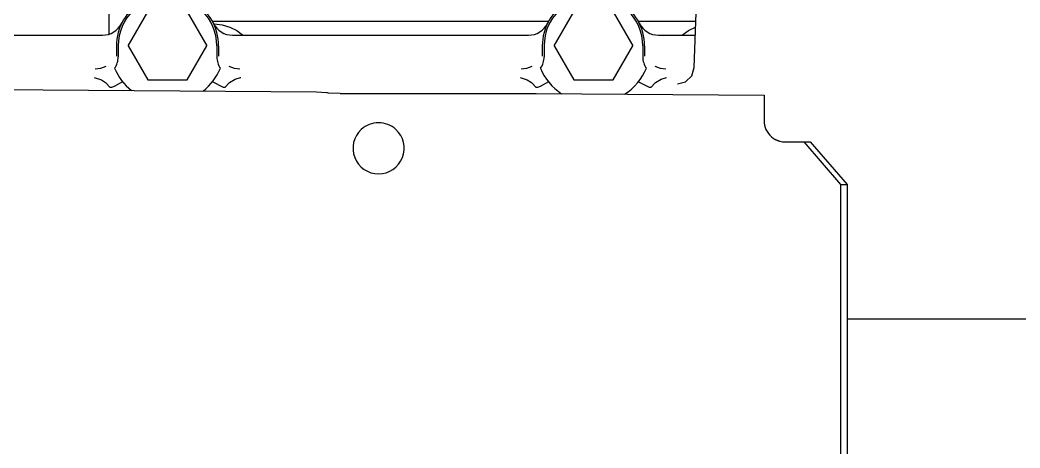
# Model space of a CAD drawing. Extents: x 1551 to 113148, y -1700 to 77018.
# Drawn here: x 18771.1 to 19005.9, y 14579.1 to 14679.5 of the extents above; entities that cross this region are included whole.
import ezdxf

# ---------------------------------------------------------------- set-up
doc = ezdxf.new("R2010")
doc.units = 0
doc.header["$LTSCALE"] = 500
doc.header["$MEASUREMENT"] = 0
doc.linetypes.add('SNT-025', pattern=[0.74, 0.4, -0.17, 0, -0.17])
doc.layers.get('0').update_dxf_attribs({"linetype": 'CONTINUOUS'})
doc.layers.add('GENERATORSETT', color=7, linetype='CONTINUOUS')

# ---------------------------------------------------------------- blocks, each defined once
blk = doc.blocks.new('GENERATOR-BORDE')
for p, q in [((-1994.39, 327.3), (-1994.39, 290.33)), ((-1856.93, 282.47), (-1856.43, 297.43)), ((-1989.85, 287.52), (-1985.23, 295.52)), ((-1975.99, 295.52), (-1971.37, 287.52)), ((-1889.85, 287.52), (-1885.23, 295.52)), ((-1875.99, 295.52), (-1871.37, 287.52)), ((-1970.11, 293.27), (-1891.1, 293.27)), ((-1870.11, 293.27), (-1856.57, 293.27)), ((-2065.35, 290.02), (-1995.86, 290.02)), ((-1965.35, 290.02), (-1895.86, 290.02)), ((-1865.35, 290.02), (-1856.67, 290.02)), ((-1992.61, 287.52), (-1992.61, 285.1)), ((-1992.19, 287.52), (-1992.19, 284.93)), ((-1989.85, 287.52), (-1985.23, 279.52)), ((-1975.99, 279.52), (-1971.37, 287.52)), ((-1969.03, 287.52), (-1969.03, 284.93)), ((-1968.61, 287.52), (-1968.61, 285.1)), ((-1892.61, 287.52), (-1892.61, 285.1)), ((-1892.19, 287.52), (-1892.19, 284.93)), ((-1889.85, 287.52), (-1885.23, 279.52)), ((-1875.99, 279.52), (-1871.37, 287.52)), ((-1869.03, 287.52), (-1869.03, 284.93)), ((-1868.61, 287.52), (-1868.61, 285.1)), ((-1857.52, 280.52), (-1856.93, 282.47)), ((-1985.23, 279.52), (-1975.99, 279.52)), ((-1885.23, 279.52), (-1875.99, 279.52)), ((-1858.98, 279.1), (-1857.52, 280.52)), ((-2114.19, 277.94), (-1945.65, 276.71)), ((-1860.85, 278.61), (-1858.98, 279.1)), ((-1943.06, 276.56), (-1943.06, 276.5)), ((-1940.06, 276.34), (-1894.49, 276.34)), ((-1894.08, 276.34), (-1840.56, 275.95)), ((-1840.56, 275.95), (-1840.56, 275.9)), ((-1840.56, 275.9), (-1840.56, 270)), ((-1835.56, 265), (-1834.4, 265)), ((-1834.4, 265), (-1831.23, 265)), ((-1831.23, 265), (-1822.57, 255)), ((-1831.23, 265), (-1829.73, 265)), ((-1829.73, 265), (-1821.07, 255)), ((-1822.57, 255), (-1822.57, -255)), ((-1822.57, 255), (-1821.07, 255)), ((-1821.07, 255), (-1821.07, -255)), ((-1821.07, 223.52), (-1802.42, 223.52)), ((-1802.42, 223.52), (-1776.46, 223.52))]:
    blk.add_line(p, q)
for points in [[(-1969.68, 292.71), (-1967.77, 292.43), (-1965.97, 291.89), (-1964.37, 291.09), (-1963.04, 290.08)], [(-1859.68, 290.08), (-1858.29, 291.12), (-1856.63, 291.93)], [(-1995.11, 282.69), (-1996.31, 282.19), (-1997.61, 282.02)], [(-1963.61, 282.02), (-1964.9, 282.19), (-1966.11, 282.69)], [(-1895.11, 282.69), (-1896.31, 282.19), (-1897.61, 282.02)], [(-1863.61, 282.02), (-1864.9, 282.19), (-1866.11, 282.69)], [(-1997.8, 280.11), (-1996.13, 279.52), (-1995.15, 278.91), (-1994.06, 277.79)], [(-1967.15, 277.79), (-1966.07, 278.91), (-1964.69, 279.69), (-1963.47, 280.07), (-1963.42, 280.11)], [(-1897.8, 280.11), (-1896.13, 279.52), (-1895.15, 278.91), (-1894.06, 277.79)], [(-1867.15, 277.79), (-1866.07, 278.91), (-1864.69, 279.69), (-1863.46, 280.07), (-1863.42, 280.11)], [(-1991.15, 279.09), (-1993.11, 277.99), (-1993.74, 277.77), (-1994.06, 277.79)], [(-1967.15, 277.79), (-1967.47, 277.77), (-1970.07, 279.09)], [(-1891.15, 279.09), (-1893.11, 277.99), (-1893.74, 277.77), (-1894.06, 277.79)], [(-1867.15, 277.79), (-1867.47, 277.77), (-1870.07, 279.09)], [(-1945.65, 276.71), (-1943.25, 276.61), (-1943.06, 276.56)], [(-1940.06, 276.34), (-1942.84, 276.44), (-1943.06, 276.5)], [(-1894.49, 276.34), (-1894.08, 276.34)]]:
    blk.add_lwpolyline(points)
for centre, radius, start, end in [((-1980.61, 287.52), 12, 359.9996, 180.0004), ((-1980.61, 287.52), 11.58, 0.0085, 179.9915), ((-1880.61, 287.52), 12, 359.9996, 180.0004), ((-1880.61, 287.52), 11.58, 0.0085, 179.9915), ((-1995.86, 295.02), 5, 270.0024, 333.8194), ((-1995.86, 295.02), 5, 270, 333.821), ((-1980.61, 287.52), 12, 150.9029, 153.821), ((-1965.35, 295.02), 5, 206.1806, 269.9976), ((-1965.35, 295.02), 5, 206.1786, 270.0003), ((-1895.86, 295.02), 5, 270.0024, 333.8194), ((-1895.86, 295.02), 5, 270, 333.821), ((-1880.61, 287.52), 12, 150.9029, 153.821), ((-1865.35, 295.02), 5, 206.1806, 269.9976), ((-1865.35, 295.02), 5, 206.1786, 270.0003), ((-1996.79, 284.92), 4.6, 324.6457, 0.0472), ((-1964.43, 284.92), 4.6, 179.9586, 215.3538), ((-1896.79, 284.92), 4.6, 324.6457, 0.0471), ((-1864.43, 284.92), 4.6, 179.9559, 215.352), ((-1980.61, 287.52), 13.5, 202.9503, 231.0422), ((-1980.61, 287.52), 13.5, 308.1257, 337.05), ((-1880.61, 287.52), 13.5, 202.9503, 236.2977), ((-1880.61, 287.52), 13.5, 302.8703, 337.0498), ((-1931.06, 263.5), 6, 132.7169, 270), ((-1931.06, 263.5), 6, 90.0001, 132.7169), ((-1931.06, 263.5), 6, 47.2831, 89.9999), ((-1931.06, 263.5), 6, 270, 47.283), ((-1835.57, 270), 4.99, 179.9865, 204.7436), ((-1835.56, 270), 5, 204.73, 254.4578), ((-1835.56, 270), 5, 240.1501, 270)]:
    blk.add_arc(centre, radius, start, end)

msp = doc.modelspace()

# ---------------------------------------------------------------- block references
at = {"layer": 'GENERATORSETT', "linetype": 'SNT-025'}
msp.add_blockref('GENERATOR-BORDE', (20786.37, 14385.881), dxfattribs=at)

doc.saveas('drawing.dxf')
